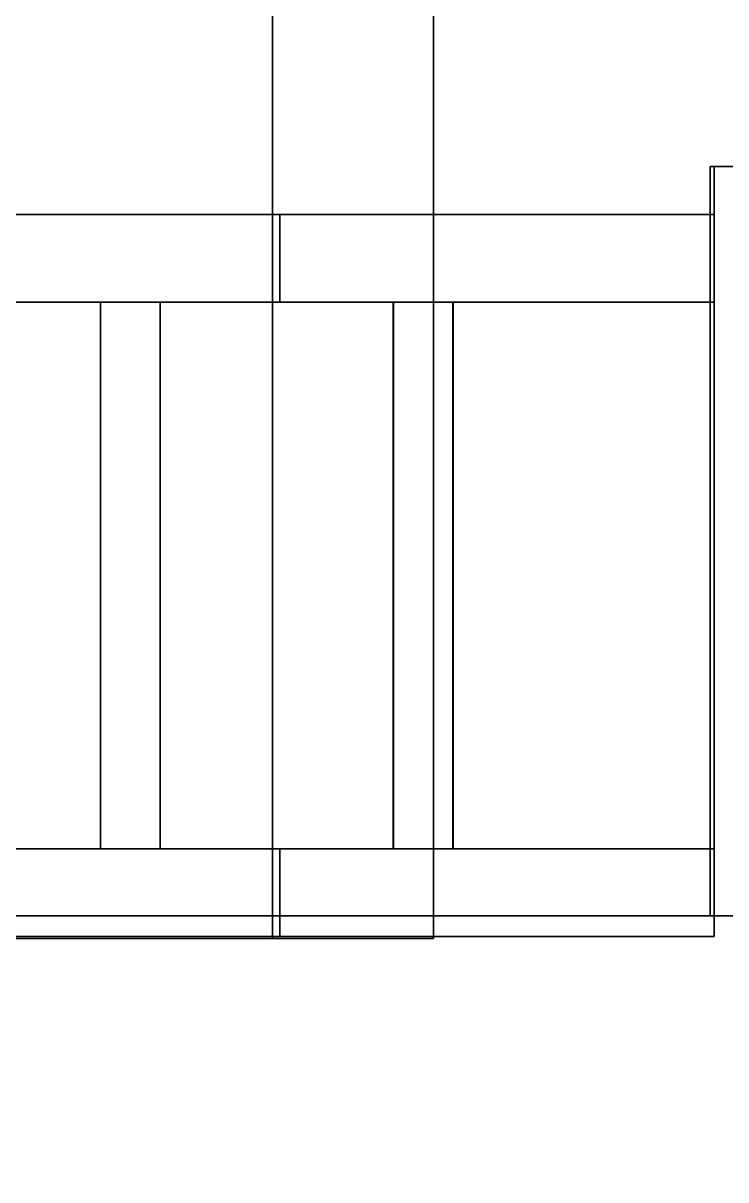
# Model space of a CAD drawing. Header units: metres. Extents: x -14.1 to 14.1, y -13.2 to 13.2.
# Drawn here: x -8.052 to -7.077, y 4.523 to 6.128 of the extents above; entities that cross this region are included whole.
import ezdxf

# ---------------------------------------------------------------- set-up
doc = ezdxf.new("R2010")
doc.units = ezdxf.units.M

msp = doc.modelspace()

# ---------------------------------------------------------------- linework, layer by layer
at = {"layer": 'tower', "color": 20}
for points in [[(-7.48222, 7.03413, 13.3134), (-7.48222, 4.85784, 13.3134), (-9.11363, 4.85784, 13.3135), (-9.11363, 7.03413, 13.3135)], [(-9.11352, 7.03413, 17.6661), (-9.11352, 4.85784, 17.6661), (-7.48211, 4.85784, 17.666), (-7.48211, 7.03413, 17.666)], [(-7.48218, 7.03413, 14.9448), (-7.70561, 7.03413, 14.9448), (-7.70561, 4.85784, 14.9448), (-7.48218, 4.85784, 14.9448)], [(-7.48215, 4.85784, 16.0346), (-7.70558, 4.85784, 16.0346), (-7.70558, 7.03413, 16.0346), (-7.48215, 7.03413, 16.0346)], [(-7.48218, 4.85784, 14.9448), (-7.48222, 4.85784, 13.3134), (-7.48222, 7.03413, 13.3134), (-7.48218, 7.03413, 14.9448)], [(-7.48211, 7.03413, 17.666), (-7.48211, 4.85784, 17.666), (-7.48215, 4.85784, 16.0346), (-7.48215, 7.03413, 16.0346)], [(-6.44476, 1.36179, 12.2759), (-12.8724, 1.36179, 12.2761), (-12.7994, 4.88946, 12.3491), (-6.51774, 4.88946, 12.3489)], [(-12.7994, 4.88946, 12.3491), (-12.7993, 4.88946, 18.6306), (-6.51766, 4.88946, 18.6306), (-6.51774, 4.88946, 12.3489)], [(-11.4217, 1.36179, 18.7036), (-7.89528, 1.36179, 18.7036), (-6.51766, 4.88946, 18.6306), (-12.7993, 4.88946, 18.6306)], [(-7.89528, 1.36179, 18.7036), (-6.44459, 1.36179, 18.7035), (-6.51766, 4.88946, 18.6306)], [(-7.70561, 4.85784, 14.9448), (-9.11359, 4.85784, 14.9449), (-9.11363, 4.85784, 13.5369), (-7.48222, 4.85784, 13.3134)], [(-9.11363, 4.85784, 13.5369), (-9.11363, 4.85784, 13.3135), (-7.48222, 4.85784, 13.3134)], [(-9.11356, 4.85784, 16.0347), (-9.11359, 4.85784, 14.9449), (-7.70561, 4.85784, 14.9448), (-7.70558, 4.85784, 16.0346)], [(-9.11352, 4.85784, 17.4426), (-9.11356, 4.85784, 16.0347), (-7.70558, 4.85784, 16.0346), (-7.48211, 4.85784, 17.666)], [(-7.48211, 4.85784, 17.666), (-9.11352, 4.85784, 17.6661), (-9.11352, 4.85784, 17.4426)], [(-7.48222, 4.85784, 13.3134), (-7.48218, 4.85784, 14.9448), (-7.70561, 4.85784, 14.9448)], [(-7.70558, 4.85784, 16.0346), (-7.48215, 4.85784, 16.0346), (-7.48211, 4.85784, 17.666)]]:
    msp.add_3dface(points, dxfattribs=at)
at = {"layer": 'upprdoor', "color": 1}
msp.add_3dface([(-7.70561, 4.85784, 14.9448), (-7.70561, 7.03413, 14.9448), (-7.70558, 7.03413, 16.0346), (-7.70558, 4.85784, 16.0346)], dxfattribs=at)
at = {"layer": 'upprrail', "color": 29}
for points in [[(-7.09811, 4.88946, 12.9241), (-7.09811, 5.92906, 12.9241), (-7.0981, 5.92906, 12.4125), (-7.0981, 4.88946, 12.4125)], [(-6.58652, 4.88946, 12.9241), (-6.58652, 5.92906, 12.9241), (-7.09811, 5.92906, 12.9241), (-7.09811, 4.88946, 12.9241)], [(-6.58652, 5.92906, 12.9241), (-6.58651, 5.92906, 12.4126), (-7.0981, 5.92906, 12.4125), (-7.09811, 5.92906, 12.9241)], [(-7.0981, 4.88946, 12.4125), (-7.0981, 5.92906, 12.4125), (-6.58651, 5.92906, 12.4126), (-6.58651, 4.88946, 12.4126)], [(-7.09275, 5.92906, 18.5617), (-6.58116, 5.92906, 18.5617), (-6.58116, 5.92906, 18.0501), (-7.09275, 5.92906, 18.0501)], [(-6.58116, 4.88946, 18.5617), (-6.58116, 5.92906, 18.5617), (-7.09275, 5.92906, 18.5617), (-7.09275, 4.88946, 18.5617)], [(-7.09275, 4.88946, 18.0501), (-7.09275, 5.92906, 18.0501), (-6.58116, 5.92906, 18.0501), (-6.58116, 4.88946, 18.0501)], [(-7.09275, 4.88946, 18.5617), (-7.09275, 5.92906, 18.5617), (-7.09275, 5.92906, 18.0501), (-7.09275, 4.88946, 18.0501)], [(-7.69548, 5.74073, 18.3057), (-8.10461, 5.74073, 18.3057), (-8.10461, 5.86246, 18.3057), (-7.69548, 5.86246, 18.3057)], [(-7.69548, 5.86246, 18.3057), (-8.10461, 5.86246, 18.3057), (-8.10461, 5.86246, 18.503), (-7.69548, 5.86246, 18.503)], [(-7.69548, 5.86246, 18.503), (-8.10461, 5.86246, 18.503), (-8.10461, 5.74073, 18.503), (-7.69548, 5.74073, 18.503)], [(-7.69532, 5.86246, 12.4767), (-8.10445, 5.86246, 12.4767), (-8.10446, 5.86246, 12.6739), (-7.69533, 5.86246, 12.674)], [(-7.69533, 5.86246, 12.674), (-8.10446, 5.86246, 12.6739), (-8.10446, 5.74073, 12.6739), (-7.69533, 5.74073, 12.674)], [(-7.69532, 5.74073, 12.4767), (-8.10445, 5.74073, 12.4767), (-8.10445, 5.86246, 12.4767), (-7.69532, 5.86246, 12.4767)], [(-7.69548, 5.86246, 18.503), (-7.09275, 5.86246, 18.503), (-7.09275, 5.86246, 18.3057), (-7.69548, 5.86246, 18.3057)], [(-7.69548, 5.74073, 18.503), (-7.09275, 5.74073, 18.503), (-7.09275, 5.86246, 18.503), (-7.69548, 5.86246, 18.503)], [(-7.69548, 5.86246, 18.3057), (-7.09275, 5.86246, 18.3057), (-7.09275, 5.74073, 18.3057), (-7.69548, 5.74073, 18.3057)], [(-7.69533, 5.86246, 12.674), (-7.0926, 5.86246, 12.674), (-7.09259, 5.86246, 12.4767), (-7.69532, 5.86246, 12.4767)], [(-7.69533, 5.74073, 12.674), (-7.0926, 5.74073, 12.674), (-7.0926, 5.86246, 12.674), (-7.69533, 5.86246, 12.674)], [(-7.69532, 5.86246, 12.4767), (-7.09259, 5.86246, 12.4767), (-7.09259, 5.74073, 12.4767), (-7.69532, 5.74073, 12.4767)], [(-7.09275, 5.74073, 18.3057), (-7.09275, 5.86246, 18.3057), (-7.09275, 5.86246, 18.503), (-7.09275, 5.74073, 18.503)], [(-7.09259, 5.74073, 12.4767), (-7.09259, 5.86246, 12.4767), (-7.0926, 5.86246, 12.674), (-7.0926, 5.74073, 12.674)], [(-7.69548, 5.74073, 18.3057), (-7.86155, 5.74073, 18.3341), (-7.94422, 5.74073, 18.3341), (-8.10461, 5.74073, 18.3057)], [(-8.10461, 5.74073, 18.503), (-7.94422, 5.74073, 18.4745), (-7.86155, 5.74073, 18.4745), (-7.69548, 5.74073, 18.503)], [(-8.10461, 5.74073, 18.3057), (-7.94422, 5.74073, 18.3341), (-7.94422, 5.74073, 18.4745), (-8.10461, 5.74073, 18.503)], [(-8.10445, 5.74073, 12.4767), (-7.94406, 5.74073, 12.5051), (-7.94407, 5.74073, 12.6455), (-8.10446, 5.74073, 12.6739)], [(-8.10446, 5.74073, 12.6739), (-7.94407, 5.74073, 12.6455), (-7.8614, 5.74073, 12.6455), (-7.69533, 5.74073, 12.674)], [(-7.69532, 5.74073, 12.4767), (-7.86139, 5.74073, 12.5051), (-7.94406, 5.74073, 12.5051), (-8.10445, 5.74073, 12.4767)], [(-7.94422, 5.74073, 18.4745), (-7.94422, 4.98253, 18.4745), (-7.86155, 4.98253, 18.4745), (-7.86155, 5.74073, 18.4745)], [(-7.86155, 5.74073, 18.3341), (-7.86155, 4.98253, 18.3341), (-7.94422, 4.98253, 18.3341), (-7.94422, 5.74073, 18.3341)], [(-7.94422, 5.74073, 18.3341), (-7.94422, 4.98253, 18.3341), (-7.94422, 4.98253, 18.4745), (-7.94422, 5.74073, 18.4745)], [(-7.94406, 5.74073, 12.5051), (-7.94406, 4.98253, 12.5051), (-7.94407, 4.98253, 12.6455), (-7.94407, 5.74073, 12.6455)], [(-7.94407, 5.74073, 12.6455), (-7.94407, 4.98253, 12.6455), (-7.8614, 4.98253, 12.6455), (-7.8614, 5.74073, 12.6455)], [(-7.86139, 5.74073, 12.5051), (-7.86139, 4.98253, 12.5051), (-7.94406, 4.98253, 12.5051), (-7.94406, 5.74073, 12.5051)], [(-7.69548, 5.74073, 18.503), (-7.86155, 5.74073, 18.4745), (-7.86155, 5.74073, 18.3341), (-7.69548, 5.74073, 18.3057)], [(-7.86155, 5.74073, 18.4745), (-7.86155, 4.98253, 18.4745), (-7.86155, 4.98253, 18.3341), (-7.86155, 5.74073, 18.3341)], [(-7.69533, 5.74073, 12.674), (-7.8614, 5.74073, 12.6455), (-7.86139, 5.74073, 12.5051), (-7.69532, 5.74073, 12.4767)], [(-7.8614, 5.74073, 12.6455), (-7.8614, 4.98253, 12.6455), (-7.86139, 4.98253, 12.5051), (-7.86139, 5.74073, 12.5051)], [(-7.69548, 5.74073, 18.3057), (-7.53794, 5.74073, 18.3341), (-7.53794, 5.74073, 18.4745), (-7.69548, 5.74073, 18.503)], [(-7.69548, 5.74073, 18.503), (-7.53794, 5.74073, 18.4745), (-7.45527, 5.74073, 18.4745), (-7.09275, 5.74073, 18.503)], [(-7.09275, 5.74073, 18.3057), (-7.45527, 5.74073, 18.3341), (-7.53794, 5.74073, 18.3341), (-7.69548, 5.74073, 18.3057)], [(-7.69532, 5.74073, 12.4767), (-7.53778, 5.74073, 12.5051), (-7.53779, 5.74073, 12.6455), (-7.69533, 5.74073, 12.674)], [(-7.69533, 5.74073, 12.674), (-7.53779, 5.74073, 12.6455), (-7.45512, 5.74073, 12.6455), (-7.0926, 5.74073, 12.674)], [(-7.09259, 5.74073, 12.4767), (-7.45511, 5.74073, 12.5051), (-7.53778, 5.74073, 12.5051), (-7.69532, 5.74073, 12.4767)], [(-7.53794, 5.74073, 18.4745), (-7.53794, 4.98253, 18.4745), (-7.45527, 4.98253, 18.4745), (-7.45527, 5.74073, 18.4745)], [(-7.45527, 5.74073, 18.3341), (-7.45527, 4.98253, 18.3341), (-7.53794, 4.98253, 18.3341), (-7.53794, 5.74073, 18.3341)], [(-7.53794, 5.74073, 18.3341), (-7.53794, 4.98253, 18.3341), (-7.53794, 4.98253, 18.4745), (-7.53794, 5.74073, 18.4745)], [(-7.53778, 5.74073, 12.5051), (-7.53778, 4.98253, 12.5051), (-7.53779, 4.98253, 12.6455), (-7.53779, 5.74073, 12.6455)], [(-7.53779, 5.74073, 12.6455), (-7.53779, 4.98253, 12.6455), (-7.45512, 4.98253, 12.6455), (-7.45512, 5.74073, 12.6455)], [(-7.45511, 5.74073, 12.5051), (-7.45511, 4.98253, 12.5051), (-7.53778, 4.98253, 12.5051), (-7.53778, 5.74073, 12.5051)], [(-7.45527, 5.74073, 18.4745), (-7.45527, 4.98253, 18.4745), (-7.45527, 4.98253, 18.3341), (-7.45527, 5.74073, 18.3341)], [(-7.09275, 5.74073, 18.503), (-7.45527, 5.74073, 18.4745), (-7.45527, 5.74073, 18.3341), (-7.09275, 5.74073, 18.3057)], [(-7.0926, 5.74073, 12.674), (-7.45512, 5.74073, 12.6455), (-7.45511, 5.74073, 12.5051), (-7.09259, 5.74073, 12.4767)], [(-7.45512, 5.74073, 12.6455), (-7.45512, 4.98253, 12.6455), (-7.45511, 4.98253, 12.5051), (-7.45511, 5.74073, 12.5051)], [(-8.10461, 4.98253, 18.3057), (-7.94422, 4.98253, 18.3341), (-7.86155, 4.98253, 18.3341), (-7.69548, 4.98253, 18.3057)], [(-7.69548, 4.86084, 18.3057), (-8.10461, 4.86084, 18.3057), (-8.10461, 4.98253, 18.3057), (-7.69548, 4.98253, 18.3057)], [(-7.69548, 4.98253, 18.503), (-8.10461, 4.98253, 18.503), (-8.10461, 4.86084, 18.503), (-7.69548, 4.86084, 18.503)], [(-7.69548, 4.98253, 18.503), (-7.86155, 4.98253, 18.4745), (-7.94422, 4.98253, 18.4745), (-8.10461, 4.98253, 18.503)], [(-8.10461, 4.98253, 18.503), (-7.94422, 4.98253, 18.4745), (-7.94422, 4.98253, 18.3341), (-8.10461, 4.98253, 18.3057)], [(-8.10446, 4.98253, 12.6739), (-7.94407, 4.98253, 12.6455), (-7.94406, 4.98253, 12.5051), (-8.10445, 4.98253, 12.4767)], [(-7.69533, 4.98253, 12.674), (-8.10446, 4.98253, 12.6739), (-8.10446, 4.86084, 12.6739), (-7.69533, 4.86084, 12.674)], [(-7.69533, 4.98253, 12.674), (-7.8614, 4.98253, 12.6455), (-7.94407, 4.98253, 12.6455), (-8.10446, 4.98253, 12.6739)], [(-8.10445, 4.98253, 12.4767), (-7.94406, 4.98253, 12.5051), (-7.86139, 4.98253, 12.5051), (-7.69532, 4.98253, 12.4767)], [(-7.69532, 4.86084, 12.4767), (-8.10445, 4.86084, 12.4767), (-8.10445, 4.98253, 12.4767), (-7.69532, 4.98253, 12.4767)], [(-7.69548, 4.98253, 18.3057), (-7.86155, 4.98253, 18.3341), (-7.86155, 4.98253, 18.4745), (-7.69548, 4.98253, 18.503)], [(-7.69532, 4.98253, 12.4767), (-7.86139, 4.98253, 12.5051), (-7.8614, 4.98253, 12.6455), (-7.69533, 4.98253, 12.674)], [(-7.69548, 4.86084, 18.503), (-7.09275, 4.86084, 18.503), (-7.09275, 4.98253, 18.503), (-7.69548, 4.98253, 18.503)], [(-7.09275, 4.98253, 18.503), (-7.45527, 4.98253, 18.4745), (-7.53794, 4.98253, 18.4745), (-7.69548, 4.98253, 18.503)], [(-7.69548, 4.98253, 18.3057), (-7.09275, 4.98253, 18.3057), (-7.09275, 4.86084, 18.3057), (-7.69548, 4.86084, 18.3057)], [(-7.69548, 4.98253, 18.3057), (-7.53794, 4.98253, 18.3341), (-7.45527, 4.98253, 18.3341), (-7.09275, 4.98253, 18.3057)], [(-7.69548, 4.98253, 18.503), (-7.53794, 4.98253, 18.4745), (-7.53794, 4.98253, 18.3341), (-7.69548, 4.98253, 18.3057)], [(-7.69533, 4.98253, 12.674), (-7.53779, 4.98253, 12.6455), (-7.53778, 4.98253, 12.5051), (-7.69532, 4.98253, 12.4767)], [(-7.0926, 4.98253, 12.674), (-7.45512, 4.98253, 12.6455), (-7.53779, 4.98253, 12.6455), (-7.69533, 4.98253, 12.674)], [(-7.69533, 4.86084, 12.674), (-7.0926, 4.86084, 12.674), (-7.0926, 4.98253, 12.674), (-7.69533, 4.98253, 12.674)], [(-7.69532, 4.98253, 12.4767), (-7.53778, 4.98253, 12.5051), (-7.45511, 4.98253, 12.5051), (-7.09259, 4.98253, 12.4767)], [(-7.69532, 4.98253, 12.4767), (-7.09259, 4.98253, 12.4767), (-7.09259, 4.86084, 12.4767), (-7.69532, 4.86084, 12.4767)], [(-7.09275, 4.98253, 18.3057), (-7.45527, 4.98253, 18.3341), (-7.45527, 4.98253, 18.4745), (-7.09275, 4.98253, 18.503)], [(-7.09259, 4.98253, 12.4767), (-7.45511, 4.98253, 12.5051), (-7.45512, 4.98253, 12.6455), (-7.0926, 4.98253, 12.674)], [(-7.09275, 4.86084, 18.3057), (-7.09275, 4.98253, 18.3057), (-7.09275, 4.98253, 18.503), (-7.09275, 4.86084, 18.503)], [(-7.09259, 4.86084, 12.4767), (-7.09259, 4.98253, 12.4767), (-7.0926, 4.98253, 12.674), (-7.0926, 4.86084, 12.674)], [(-7.09811, 4.88946, 12.9241), (-7.0981, 4.88946, 12.4125), (-6.58651, 4.88946, 12.4126), (-6.58652, 4.88946, 12.9241)], [(-7.09275, 4.88946, 18.0501), (-6.58116, 4.88946, 18.0501), (-6.58116, 4.88946, 18.5617), (-7.09275, 4.88946, 18.5617)], [(-7.69548, 4.86084, 18.503), (-8.10461, 4.86084, 18.503), (-8.10461, 4.86084, 18.3057), (-7.69548, 4.86084, 18.3057)], [(-7.69533, 4.86084, 12.674), (-8.10446, 4.86084, 12.6739), (-8.10445, 4.86084, 12.4767), (-7.69532, 4.86084, 12.4767)], [(-7.69548, 4.86084, 18.3057), (-7.09275, 4.86084, 18.3057), (-7.09275, 4.86084, 18.503), (-7.69548, 4.86084, 18.503)], [(-7.69532, 4.86084, 12.4767), (-7.09259, 4.86084, 12.4767), (-7.0926, 4.86084, 12.674), (-7.69533, 4.86084, 12.674)]]:
    msp.add_3dface(points, dxfattribs=at)

doc.saveas('drawing.dxf')
